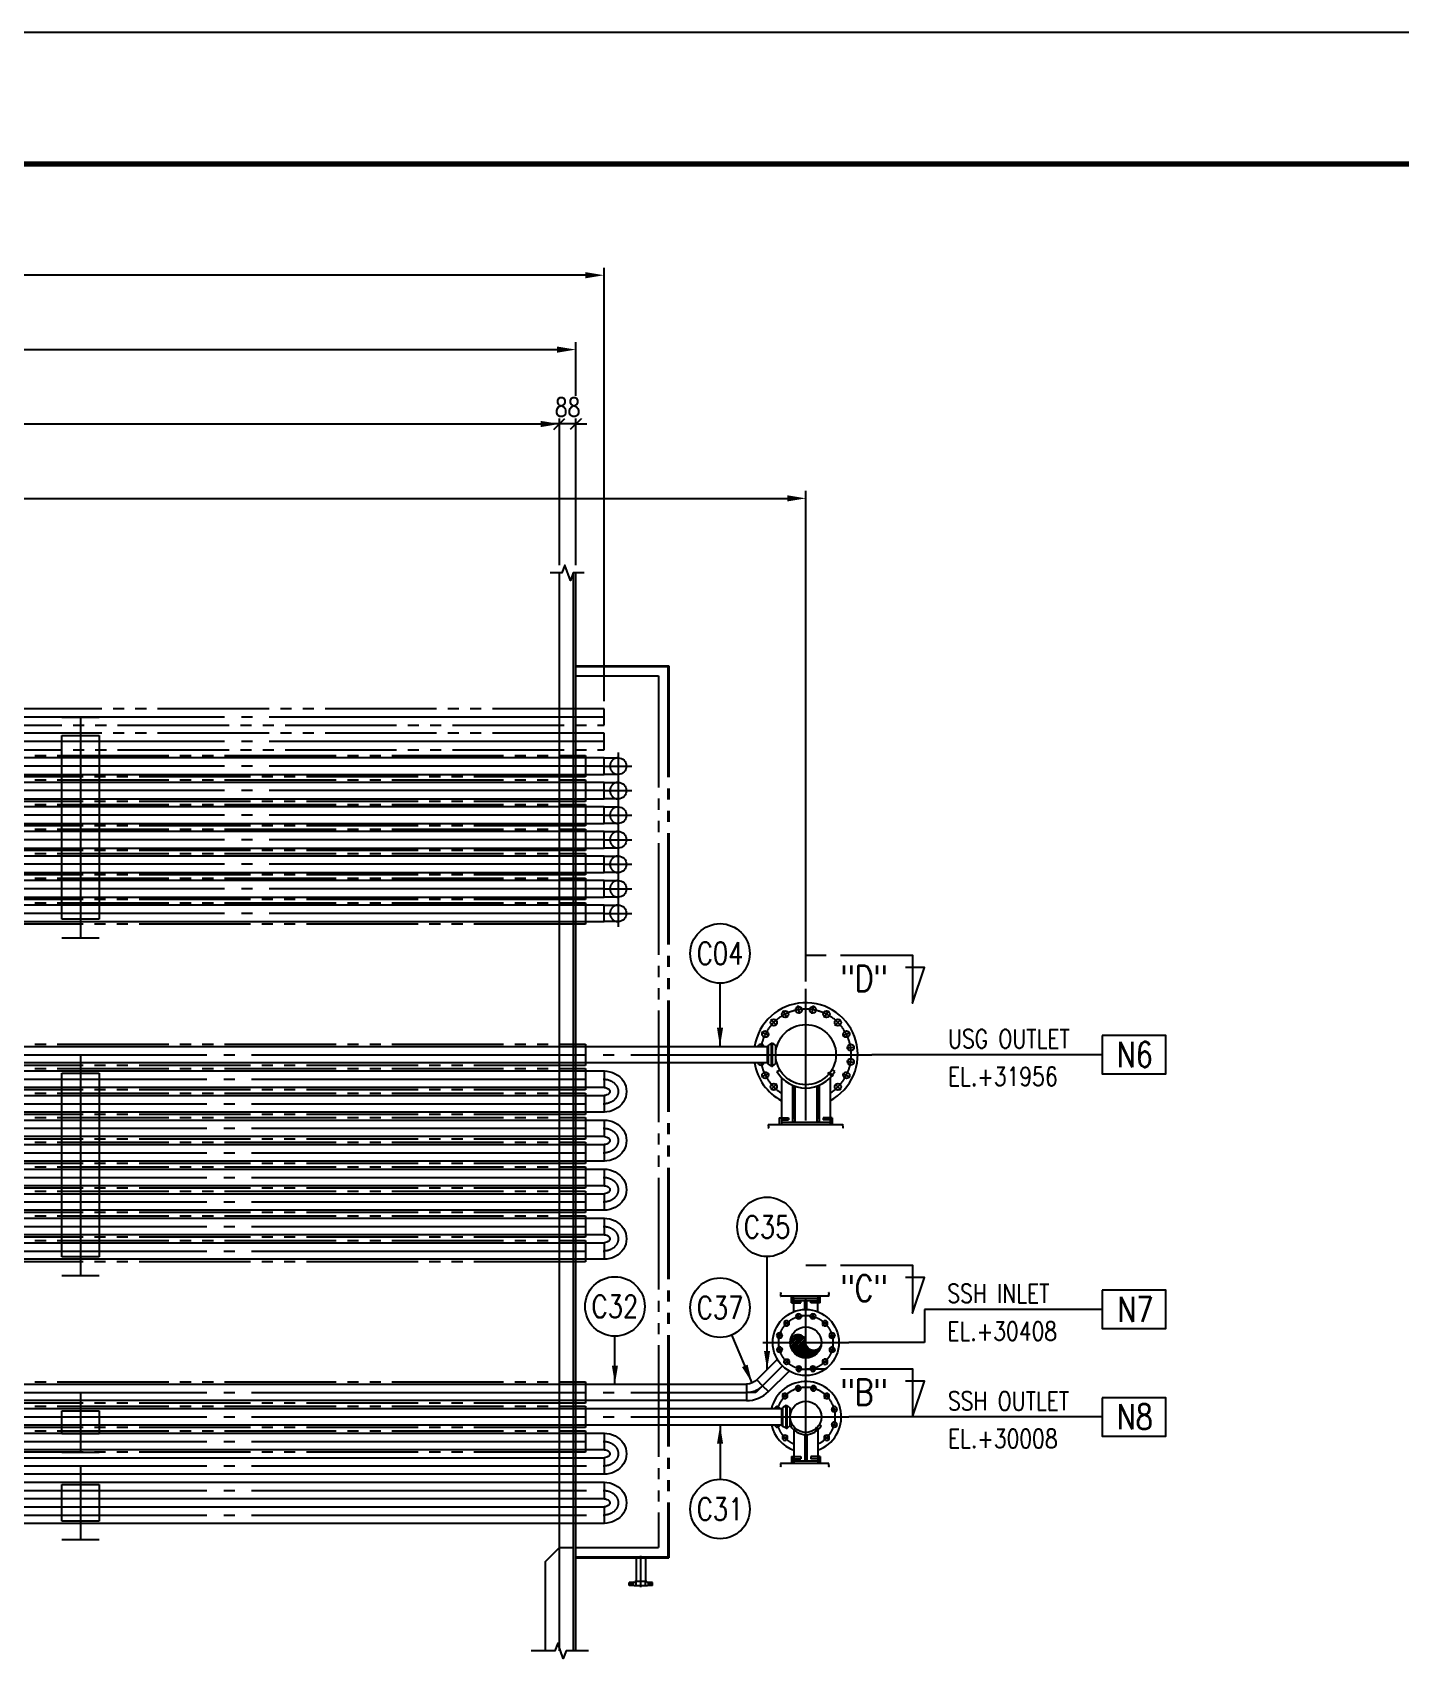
# Model space of a CAD drawing. Header units: millimetres. Extents: x 0 to 91981, y -132907 to 77676.
# Drawn here: x 77120 to 84474, y 57034 to 65779 of the extents above; entities that cross this region are included whole.
import ezdxf
from ezdxf.enums import TextEntityAlignment as Align

# ---------------------------------------------------------------- set-up
doc = ezdxf.new("R2010")
doc.units = ezdxf.units.MM
doc.header["$LTSCALE"] = 60
for name, pattern in [('JNK-CENTER', [34, 30, -1.5, 1, -1.5]), ('JNK-HIDDEN', [3, 2, -1]), ('JNK-PHANTOM', [15, 10, -1, 1, -1, 1, -1])]:
    doc.linetypes.add(name, pattern=pattern)
for name, color, linetype in [('CEN-R', 1, 'JNK-CENTER'), ('CON-C', 4, 'Continuous'), ('CON-G', 3, 'Continuous'), ('CON-W', 7, 'Continuous'), ('CON-Y', 2, 'Continuous'), ('Dim-W', 7, 'Continuous'), ('HID-Y', 2, 'JNK-HIDDEN'), ('PHA-M', 6, 'JNK-PHANTOM'), ('PHA-W', 7, 'JNK-PHANTOM'), ('rev-2', 2, 'Continuous')]:
    doc.layers.add(name, color=color, linetype=linetype)
doc.layers.add('CONT-G', color=3, linetype='Continuous', lineweight=25)
doc.styles.add('SIMPLEX', font='simplex.shx', dxfattribs={"width": 0.8})
doc.dimstyles.new('DIM40', dxfattribs={"dimscale": 40, "dimtxt": 2.5, "dimasz": 2.5, "dimexe": 1, "dimexo": 1, "dimgap": 1, "dimtad": 1, "dimdec": 1, "dimdsep": 46, "dimtxsty": 'SIMPLEX', "dimcen": 0, "dimclrd": 256, "dimclre": 256, "dimclrt": 2, "dimadec": 1, "dimazin": 2, "dimtfac": 1, "dimtdec": 1, "dimtix": 1, "dimtmove": 2, "dimatfit": 2, "dimfxl": 1, "dimarcsym": 1})

# ---------------------------------------------------------------- blocks, each defined once
blk = doc.blocks.new('FLG-1 1-2SIDE')
at = {"layer": 'CEN-R'}
for p, q in [((-49.2, 153), (-49.2, 129.5)), ((0, 157), (0, -10.6)), ((49.2, 153), (49.2, 129.5))]:
    blk.add_line(p, q, dxfattribs=at)
at = {"layer": 'CON-Y'}
for p, q in [((-63.5, 148.4), (-36.5, 148.4)), ((-63.5, 148.4), (-63.5, 132.5)), ((-63.5, 132.5), (-37, 132.5)), ((-57.2, 148.4), (-57.2, 132.5)), ((-41.2, 148.4), (-41.2, 132.5)), ((-36.5, 150), (36.5, 150)), ((-36.5, 150), (-36.5, 148.4)), ((-32.5, 128), (32.6, 128)), ((-24.8, 150), (-24.8, 128)), ((24.8, 150), (24.8, 128)), ((36.3, 132.5), (63.5, 132.5)), ((36.5, 150), (36.5, 148.4)), ((36.5, 148.4), (63.5, 148.4)), ((63.5, 132.5), (37.1, 132.5)), ((41.2, 148.4), (41.2, 132.5)), ((57.2, 148.4), (57.2, 132.5)), ((63.5, 148.4), (63.5, 132.5))]:
    blk.add_line(p, q, dxfattribs=at)
blk.add_lwpolyline([(-24.2, 128), (24.2, 128), (24.2, 0), (-24.2, 0)], close=True, dxfattribs=at)
for centre, start, end in [((-37, 128), 0, 90), ((37.1, 128), 90, 180)]:
    blk.add_arc(centre, 4.5, start, end, dxfattribs=at)
blk = doc.blocks.new('*U1044')
at = {"layer": 'CEN-R'}
blk.add_line((4.7, -17.6), (-4.7, 17.6), dxfattribs=at)
at = {"layer": 'CONT-G'}
blk.add_circle((0, 0), 14, dxfattribs=at)
blk = doc.blocks.new('WELDOLET-3')
at = {"layer": 'CEN-R'}
blk.add_line((0, 0), (0, -44.5), dxfattribs=at)
at = {"layer": 'CONT-G'}
for p, q in [((-44.5, 0), (-51, -5)), ((-44.5, 0), (44.4, 0)), ((44.4, 0), (51, -5)), ((-61.1, -22.5), (-51, -5)), ((-61.1, -22.5), (-61.1, -27.5)), ((-61.1, -22.5), (61.1, -22.5)), ((-61.1, -27.5), (-46.8, -44.5)), ((-61.1, -27.5), (61.1, -27.5)), ((-51, -5), (51, -5)), ((-46.8, -44.5), (46.9, -44.5)), ((61.1, -27.5), (46.9, -44.5)), ((61.1, -22.5), (51, -5)), ((61.1, -22.5), (61.1, -27.5))]:
    blk.add_line(p, q, dxfattribs=at)
blk = doc.blocks.new('*U1050')
at = {"layer": 'CEN-R'}
blk.add_line((4.7, -17.6), (-4.7, 17.6), dxfattribs=at)
at = {"layer": 'CONT-G'}
blk.add_circle((0, 0), 14, dxfattribs=at)
blk = doc.blocks.new('*D1441')
at = {"layer": 'DEFPOINTS', "color": 0, "transparency": 16777216}
for p in [(81277.3, 63273.7), (72177.3, 62142.1), (81277.3, 60635.8)]:
    blk.add_point(p, dxfattribs=at)
at = {"layer": 'Dim-W', "lineweight": -2, "transparency": 16777216}
for p, q in [((72177.3, 62182.1), (72177.3, 63313.7)), ((81277.3, 60675.8), (81277.3, 63313.7)), ((72277.3, 63273.7), (81177.3, 63273.7))]:
    blk.add_line(p, q, dxfattribs=at)
at = {"layer": 'Dim-W', "transparency": 16777216}
for points in [[(72277.3, 63290.3), (72277.3, 63257), (72177.3, 63273.7)], [(81177.3, 63290.3), (81177.3, 63257), (81277.3, 63273.7)]]:
    blk.add_solid(points, dxfattribs=at)
at = {"layer": 'Dim-W', "color": 2, "transparency": 16777216, "char_height": 100, "attachment_point": 5, "style": 'SIMPLEX'}
for s, insert in [('9100', (76727.3, 63363.7)), ('(TYP.)', (76727.3, 63157.5))]:
    blk.add_mtext(s, dxfattribs=dict(at, insert=insert))
blk = doc.blocks.new('*D1450')
at = {"layer": 'DEFPOINTS', "color": 0, "transparency": 16777216}
for p in [(79952.3, 63673.7), (64402.3, 62873.7), (79952.3, 62873.7)]:
    blk.add_point(p, dxfattribs=at)
at = {"layer": 'Dim-W', "lineweight": -2, "transparency": 16777216}
for p, q in [((64402.3, 62913.7), (64402.3, 63713.7)), ((64502.3, 63673.7), (79852.3, 63673.7)), ((79952.3, 62913.7), (79952.3, 63713.7))]:
    blk.add_line(p, q, dxfattribs=at)
at = {"layer": 'Dim-W', "transparency": 16777216}
for points in [[(64502.3, 63690.3), (64502.3, 63657), (64402.3, 63673.7)], [(79852.3, 63690.3), (79852.3, 63657), (79952.3, 63673.7)]]:
    blk.add_solid(points, dxfattribs=at)
at = {"layer": 'Dim-W', "color": 2, "transparency": 16777216, "insert": (72177.3, 63789.8), "char_height": 100, "attachment_point": 5, "style": 'SIMPLEX'}
blk.add_mtext('15550 (EFFECTIVE TUBE LENGTH)', dxfattribs=at)
blk = doc.blocks.new('*D1451')
at = {"layer": 'DEFPOINTS', "color": 0, "transparency": 16777216}
for p in [(80040.3, 64073.7), (64314.3, 62873.7), (80040.3, 62873.7)]:
    blk.add_point(p, dxfattribs=at)
at = {"layer": 'Dim-W', "lineweight": -2, "transparency": 16777216}
for p, q in [((64314.3, 62913.7), (64314.3, 64113.7)), ((80040.3, 62913.7), (80040.3, 64113.7)), ((64414.3, 64073.7), (79940.3, 64073.7))]:
    blk.add_line(p, q, dxfattribs=at)
at = {"layer": 'Dim-W', "transparency": 16777216}
for points in [[(64414.3, 64090.3), (64414.3, 64057), (64314.3, 64073.7)], [(79940.3, 64090.3), (79940.3, 64057), (80040.3, 64073.7)]]:
    blk.add_solid(points, dxfattribs=at)
at = {"layer": 'Dim-W', "color": 2, "transparency": 16777216, "insert": (72177.3, 64189.8), "char_height": 100, "attachment_point": 5, "style": 'SIMPLEX'}
blk.add_mtext('15726 (O/O E.T.S. PL.13t)', dxfattribs=at)
blk = doc.blocks.new('*D1452')
at = {"layer": 'DEFPOINTS', "color": 0, "transparency": 16777216}
for p in [(64162.3, 64473.7), (64162.3, 62142.1), (80192.3, 62142.1)]:
    blk.add_point(p, dxfattribs=at)
at = {"layer": 'Dim-W', "lineweight": -2, "transparency": 16777216}
for p, q in [((64162.3, 62182.1), (64162.3, 64513.7)), ((80092.3, 64473.7), (64262.3, 64473.7)), ((80192.3, 62182.1), (80192.3, 64513.7))]:
    blk.add_line(p, q, dxfattribs=at)
at = {"layer": 'Dim-W', "transparency": 16777216}
for points in [[(64262.3, 64490.3), (64262.3, 64457), (64162.3, 64473.7)], [(80092.3, 64490.3), (80092.3, 64457), (80192.3, 64473.7)]]:
    blk.add_solid(points, dxfattribs=at)
at = {"layer": 'Dim-W', "color": 2, "transparency": 16777216, "insert": (72177.3, 64589.8), "char_height": 100, "attachment_point": 5, "style": 'SIMPLEX'}
blk.add_mtext('16030 (OVERALL TUBE LENGTH)', dxfattribs=at)
blk = doc.blocks.new('_Oblique')
at = {"color": 0, "linetype": 'ByBlock', "lineweight": -2}
blk.add_line((-0.5, -0.5), (0.5, 0.5), dxfattribs=at)
blk = doc.blocks.new('*D1405')
at = {"layer": 'DEFPOINTS', "color": 0, "transparency": 16777216}
for p in [(79952.3, 62873.7), (80040.3, 62873.7)]:
    blk.add_point(p, dxfattribs=at)
at = {"layer": 'Dim-W', "lineweight": -2, "transparency": 16777216}
for p, q in [((79952.3, 63673.7), (79892.3, 63673.7)), ((79952.3, 62913.7), (79952.3, 63713.7)), ((80040.3, 63673.7), (79952.3, 63673.7)), ((80040.3, 62913.7), (80040.3, 63713.7)), ((80040.3, 63673.7), (80100.3, 63673.7))]:
    blk.add_line(p, q, dxfattribs=at)
at = {"layer": 'Dim-W', "lineweight": -2, "transparency": 16777216, "xscale": 60, "yscale": 60, "zscale": 60}
blk.add_blockref('_Oblique', (79952.3, 63673.7), dxfattribs=at)
at = {"layer": 'Dim-W', "lineweight": -2, "transparency": 16777216, "xscale": 60, "yscale": 60, "zscale": 60, "rotation": 180}
blk.add_blockref('_Oblique', (80040.3, 63673.7), dxfattribs=at)
at = {"layer": 'Dim-W', "color": 2, "transparency": 16777216, "insert": (79996.3, 63763.7), "char_height": 100, "attachment_point": 5, "style": 'SIMPLEX', "bg_fill": 3, "box_fill_scale": 1.1, "bg_fill_color": 256, "bg_fill_true_color": 13158600, "bg_fill_transparency": 0}
blk.add_mtext('88', dxfattribs=at)
at = {"layer": 'DEFPOINTS', "color": 0, "transparency": 16777216}
blk.add_point((79952.3, 63673.7), dxfattribs=at)
blk = doc.blocks.new('SECMARK4')
at = {"layer": 'CON-C'}
blk.add_line((0, 0), (-2.72, 0), dxfattribs=at)
blk.add_lwpolyline([(-4.67, 0), (-14.32, 0), (-14.32, -6.45), (-15.93, -1.66), (-13.39, -1.66)], dxfattribs=at)
at = {"layer": 'CON-C', "style": 'SIMPLEX', "width": 0.8}
blk.add_attdef('TAG', text='', height=3.5, dxfattribs=at).set_placement((-7.82, -4.86), align=Align.CENTER)
blk = doc.blocks.new('piec-tag')
at = {"layer": 'CON-Y'}
blk.add_circle((0, 0), 4, dxfattribs=at)
at = {"layer": 'CON-G', "style": 'SIMPLEX', "width": 0.8}
blk.add_attdef('P.N', text='', height=3, dxfattribs=at).set_placement((0, 0), align=Align.MIDDLE)
at = {"layer": 'CON-G', "style": 'SIMPLEX', "width": 0.8, "flags": 1}
blk.add_attdef('BOM', (4.48, -3.74), '', height=2.5, dxfattribs=at)
blk = doc.blocks.new('pipesec')
at = {"layer": 'CON-W'}
for p, q in [((0.012, 0), (0.36, -0.347)), ((0.075, 0.011), (0.394, -0.308)), ((0.121, 0.485), (0.485, 0.121)), ((0.126, 0.034), (0.425, -0.264)), ((0.169, 0.066), (0.451, -0.216)), ((0.204, 0.105), (0.473, -0.163)), ((0.23, 0.153), (0.489, -0.105)), ((0.244, 0.437), (0.437, 0.244)), ((0.247, 0.211), (0.498, -0.041)), ((0.248, 0.284), (0.499, 0.033)), ((-0.25, -0.258), (-0.008, -0.5)), ((-0.243, -0.191), (0.063, -0.496)), ((-0.227, -0.355), (-0.105, -0.477)), ((-0.223, -0.136), (0.125, -0.484)), ((-0.193, -0.092), (0.181, -0.466)), ((-0.156, -0.055), (0.232, -0.443)), ((-0.111, -0.026), (0.279, -0.415)), ((-0.056, -0.006), (0.321, -0.383))]:
    blk.add_line(p, q, dxfattribs=at)
blk.add_lwpolyline([(0, 0.5, -1), (0, 0, 1), (0, -0.5, 1)], format="xyb", dxfattribs=at)
blk = doc.blocks.new('TITLE')
at = {"color": 7}
blk.add_line((841, 594.85), (0, 594.85), dxfattribs=at)
at = {"color": 7, "const_width": 0.707}
blk.add_lwpolyline([(823.32, 577.17), (27.94, 577.17)], dxfattribs=at)

msp = doc.modelspace()

# ---------------------------------------------------------------- linework, layer by layer
at = {"linetype": 'Continuous'}
for points in [[(80086.27127, 62873.65641), (80026.27127, 62873.65641), (80011.27127, 62832.44425), (79981.27127, 62914.86857), (79966.27127, 62873.65641), (79902.52127, 62873.65641)], [(80108.27127, 57075.65641), (79988.27127, 57075.65641), (79973.27127, 57034.44425), (79943.27127, 57116.86857), (79928.27127, 57075.65641), (79800.77127, 57075.65641)]]:
    msp.add_lwpolyline(points, dxfattribs=at)
at = {"layer": 'CEN-R'}
for p, q in [((80192.27127, 62097.65641), (72177.27127, 62097.65641)), ((77277.27127, 62097.65641), (77477.27127, 62097.65641)), ((77377.27127, 62097.65641), (77377.27127, 60909.65641)), ((80192.27127, 62097.65641), (79404.26361, 62097.65641)), ((80192.27127, 61965.65641), (72177.27127, 61965.65641)), ((80192.27127, 61833.65641), (72177.27127, 61833.65641)), ((80192.27127, 61833.65641), (80342.10742, 61833.65641)), ((80268.47127, 61906.30041), (80268.47127, 61761.01241)), ((80268.47127, 61774.30041), (80268.47127, 61629.01241)), ((80192.27127, 61701.65641), (72177.27127, 61701.65641)), ((80192.27127, 61701.65641), (80342.10742, 61701.65641)), ((80192.27127, 61569.65641), (72177.27127, 61569.65641)), ((80192.27127, 61569.65641), (80342.10742, 61569.65641)), ((80268.47127, 61642.30041), (80268.47127, 61497.01241)), ((80268.47127, 61510.30041), (80268.47127, 61365.01241)), ((80192.27127, 61437.65641), (72177.27127, 61437.65641)), ((80192.27127, 61437.65641), (80342.10742, 61437.65641)), ((80192.27127, 61305.65641), (72177.27127, 61305.65641)), ((80192.27127, 61305.65641), (80342.10742, 61305.65641)), ((80268.47127, 61378.30041), (80268.47127, 61233.01241)), ((80268.47127, 61246.30041), (80268.47127, 61101.01241)), ((80192.27127, 61173.65641), (72177.27127, 61173.65641)), ((80192.27127, 61173.65641), (80342.10742, 61173.65641)), ((80192.27127, 61041.65641), (72177.27127, 61041.65641)), ((80192.27127, 61041.65641), (80342.10742, 61041.65641)), ((80268.47127, 61114.30041), (80268.47127, 60969.01241)), ((77277.27127, 60909.65641), (77477.27127, 60909.65641)), ((81277.27127, 59927.51691), (81277.27127, 60635.79591)), ((81176.62157, 60479.19256), (81155.965, 60519.73335)), ((81242.58975, 60500.62692), (81235.47198, 60545.56674)), ((81311.95279, 60500.62692), (81319.07056, 60545.56674)), ((81377.92096, 60479.19256), (81398.57753, 60519.73335)), ((81120.50569, 60438.42199), (81088.33233, 60470.59534)), ((81434.03684, 60438.42199), (81466.2102, 60470.59534)), ((81079.73512, 60382.30611), (81039.19432, 60402.96267)), ((81474.80741, 60382.30611), (81515.34821, 60402.96267)), ((72177.27127, 60281.65641), (81070.82127, 60281.65641)), ((77277.27127, 60281.65641), (77477.27127, 60281.65641)), ((77377.27127, 60281.65641), (77377.27127, 59093.65641)), ((80923.13177, 60281.65641), (81631.41077, 60281.65641)), ((81496.24177, 60316.33793), (81541.18159, 60323.4557)), ((81079.73512, 60181.00672), (81039.19432, 60160.35015)), ((81474.80741, 60181.00672), (81515.34821, 60160.35015)), ((81496.24177, 60246.97489), (81541.18159, 60239.85712)), ((72177.27127, 60149.65641), (80192.27127, 60149.65641)), ((81120.50569, 60124.89084), (81088.33233, 60092.71748)), ((81434.03684, 60124.89084), (81466.2102, 60092.71748)), ((72177.27127, 60017.65641), (80192.27127, 60017.65641)), ((72177.27127, 59885.65641), (80192.27127, 59885.65641)), ((72177.27127, 59753.65641), (80192.27127, 59753.65641)), ((72177.27127, 59621.65641), (80192.27127, 59621.65641)), ((72177.27127, 59489.65641), (80192.27127, 59489.65641)), ((72177.27127, 59357.65641), (80192.27127, 59357.65641)), ((72177.27127, 59225.65641), (80192.27127, 59225.65641)), ((77277.27127, 59093.65641), (77477.27127, 59093.65641)), ((81277.27127, 58502.51641), (81277.27127, 58964.79641)), ((81046.13127, 58733.65641), (81508.41127, 58733.65641)), ((81045.19229, 58501.57744), (81151.54768, 58607.93283)), ((81045.19229, 58501.57744), (81009.27127, 58465.65641)), ((81277.27127, 58102.51641), (81277.27127, 58564.79641)), ((72177.27127, 58465.65641), (80958.47127, 58465.65641)), ((77277.27127, 58465.65641), (77477.27127, 58465.65641)), ((77377.27127, 58465.65641), (77377.27127, 58144.20641)), ((81009.27127, 58465.65641), (80958.47127, 58465.65641)), ((72177.27127, 58333.65641), (81148.77127, 58333.65641)), ((81046.13127, 58333.65641), (81508.41127, 58333.65641)), ((81111.38161, 58378.10641), (81106.35069, 58379.45444)), ((81111.38161, 58289.20641), (81106.35069, 58287.85838)), ((72177.27127, 58201.65641), (80192.27127, 58201.65641)), ((72177.27127, 58069.65641), (80192.27127, 58069.65641)), ((77277.27127, 58144.20641), (77477.27127, 58144.20641)), ((77277.27127, 58069.65641), (77477.27127, 58069.65641)), ((77377.27127, 58069.65641), (77377.27127, 57673.65641)), ((72177.27127, 57937.65641), (80192.27127, 57937.65641)), ((72177.27127, 57805.65641), (80192.27127, 57805.65641)), ((77277.27127, 57673.65641), (77477.27127, 57673.65641))]:
    msp.add_line(p, q, dxfattribs=at)
at = {"layer": 'CEN-R', "ltscale": 0.1}
for p, q in [((81425.93571, 60166.95744), (81396.36383, 60184.03078)), ((81212.27127, 60114.4137), (81212.27127, 59917.65641)), ((81342.27127, 60114.4137), (81342.27127, 59917.65641)), ((81349.60128, 58263.02915), (81329.00719, 58274.91915))]:
    msp.add_line(p, q, dxfattribs=at)
at = {"layer": 'CEN-R'}
for points in [[(81076.51689, 59905.65641, 0.4), (81076.51689, 59896.20612, -0.4), (81076.51689, 59886.75583, -0.4)], [(81476.51689, 59905.65641, 0.4), (81476.51689, 59896.20612, -0.4), (81476.51689, 59886.75583, -0.4)], [(81142.16591, 58983.18717, -0.4), (81142.16591, 58992.63746, 0.4), (81142.16591, 59002.08776, 0.4)], [(81400.60971, 58983.65641, -0.4), (81400.60971, 58993.1067, 0.4), (81400.60971, 59002.557, 0.4)], [(81142.16591, 58084.12565, 0.4), (81142.16591, 58074.67536, -0.4), (81142.16591, 58065.22507, -0.4)], [(81400.60971, 58083.65641, 0.4), (81400.60971, 58074.20612, -0.4), (81400.60971, 58064.75583, -0.4)]]:
    msp.add_lwpolyline(points, format="xyb", dxfattribs=at)
msp.add_circle((81277.27127, 58733.65641), 146.05, dxfattribs=at)
for centre, radius, start, end in [((81277.27127, 60281.65641), 244.45, 302.127566823, 169.52323485), ((81277.27127, 60281.65641), 244.45, 190.47676515, 237.872433177), ((80958.47127, 58588.29846), 122.64205, 270, 315), ((81277.27127, 58333.65641), 158.75, 294.17021517, 163.739795292), ((81277.27127, 58333.65641), 158.75, 196.260204708, 245.82978483)]:
    msp.add_arc(centre, radius, start, end, dxfattribs=at)
at = {"layer": 'CEN-R', "extrusion": (0, 0, -1)}
for centre in [(80192.27127, 60083.65641), (80192.27127, 59819.65641), (80192.27127, 59555.65641), (80192.27127, 59291.65641), (80192.27127, 58135.65641), (80192.27127, 57871.65641)]:
    msp.add_ellipse(centre, major_axis=(76.2, 0), ratio=0.8661417323, start_param=4.7123889804, end_param=7.853981634, dxfattribs=at)
at = {"layer": 'CON-C'}
for points in [[(82871.33698, 60384.564), (82871.33698, 60178.74882), (83212.00426, 60178.74882), (83212.00426, 60384.564)], [(82871.33698, 59014.364), (82871.33698, 58808.54882), (83212.00426, 58808.54882), (83212.00426, 59014.364)], [(82871.33698, 58436.564), (82871.33698, 58230.74882), (83212.00426, 58230.74882), (83212.00426, 58436.564)]]:
    msp.add_lwpolyline(points, close=True, dxfattribs=at)
at = {"layer": 'CONT-G'}
for p, q in [((81121.88033, 60191.94141), (81137.01845, 60200.68141)), ((81416.75854, 60168.79178), (81401.41196, 60177.65213)), ((81420.48976, 60173.56576), (81405.22396, 60182.37948)), ((81432.6622, 60191.94141), (81417.52408, 60200.68141)), ((81147.27127, 60157.98295), (81147.27127, 59905.65641)), ((81206.27127, 60116.87132), (81206.27127, 59917.65641)), ((81218.27127, 60112.20399), (81218.27127, 59917.65641)), ((81336.27127, 60112.20399), (81336.27127, 59917.65641)), ((81348.27127, 60116.87132), (81348.27127, 59917.65641)), ((81407.27127, 60157.98295), (81407.27127, 59905.65641)), ((81277.27127, 59917.65641), (81147.27127, 59917.65641)), ((81407.27127, 59917.65641), (81277.27127, 59917.65641)), ((81342.27127, 58970.65641), (81212.27127, 58970.65641)), ((81212.27127, 58899.14913), (81212.27127, 58970.65641)), ((81342.27127, 58958.65641), (81212.27127, 58958.65641)), ((81271.27127, 58911.35515), (81271.27127, 58958.65641)), ((81283.27127, 58911.35515), (81283.27127, 58958.65641)), ((81342.27127, 58899.14913), (81342.27127, 58970.65641)), ((81013.76139, 58533.00833), (81124.10903, 58643.35597)), ((80958.47127, 58510.10641), (80958.47127, 58465.65641)), ((80958.47127, 58510.10641), (80958.47127, 58465.65641)), ((81013.76139, 58533.00833), (81045.19229, 58501.57744)), ((81013.76139, 58533.00833), (81045.19229, 58501.57744)), ((81076.62319, 58470.14654), (81186.97082, 58580.49418)), ((80958.47127, 58465.65641), (80958.47127, 58421.20641)), ((80958.47127, 58465.65641), (80958.47127, 58421.20641)), ((81204.39523, 58291.58141), (81194.89493, 58286.09641)), ((81212.27127, 58264.20993), (81212.27127, 58083.65641)), ((81271.27127, 58238.72583), (81271.27127, 58095.65641)), ((81283.27127, 58238.72583), (81283.27127, 58095.65641)), ((81341.99776, 58263.95494), (81331.99475, 58269.73018)), ((81346.41402, 58268.33341), (81336.6127, 58273.99221)), ((81342.27127, 58264.20993), (81342.27127, 58083.65641)), ((81350.1473, 58291.58141), (81359.6476, 58286.09641)), ((81342.27127, 58095.65641), (81212.27127, 58095.65641))]:
    msp.add_line(p, q, dxfattribs=at)
for points in [[(72177.27127, 61789.20641), (80192.27127, 61789.20641), (80192.27127, 61878.10641), (72177.27127, 61878.10641)], [(72177.27127, 61657.20641), (80192.27127, 61657.20641), (80192.27127, 61746.10641), (72177.27127, 61746.10641)], [(72177.27127, 61525.20641), (80192.27127, 61525.20641), (80192.27127, 61614.10641), (72177.27127, 61614.10641)], [(72177.27127, 61393.20641), (80192.27127, 61393.20641), (80192.27127, 61482.10641), (72177.27127, 61482.10641)], [(72177.27127, 61261.20641), (80192.27127, 61261.20641), (80192.27127, 61350.10641), (72177.27127, 61350.10641)], [(72177.27127, 61129.20641), (80192.27127, 61129.20641), (80192.27127, 61218.10641), (72177.27127, 61218.10641)], [(72177.27127, 60997.20641), (80192.27127, 60997.20641), (80192.27127, 61086.10641), (72177.27127, 61086.10641)], [(72177.27127, 60326.10641), (81070.82127, 60326.10641)], [(81070.82127, 60237.20641), (72177.27127, 60237.20641)], [(72177.27127, 60194.10641), (80192.27127, 60194.10641), (80192.27127, 60105.20641), (72177.27127, 60105.20641)], [(72177.27127, 60062.10641), (80192.27127, 60062.10641), (80192.27127, 59973.20641), (72177.27127, 59973.20641)], [(72177.27127, 59930.10641), (80192.27127, 59930.10641), (80192.27127, 59841.20641), (72177.27127, 59841.20641)], [(72177.27127, 59798.10641), (80192.27127, 59798.10641), (80192.27127, 59709.20641), (72177.27127, 59709.20641)], [(72177.27127, 59666.10641), (80192.27127, 59666.10641), (80192.27127, 59577.20641), (72177.27127, 59577.20641)], [(72177.27127, 59534.10641), (80192.27127, 59534.10641), (80192.27127, 59445.20641), (72177.27127, 59445.20641)], [(72177.27127, 59402.10641), (80192.27127, 59402.10641), (80192.27127, 59313.20641), (72177.27127, 59313.20641)], [(72177.27127, 59270.10641), (80192.27127, 59270.10641), (80192.27127, 59181.20641), (72177.27127, 59181.20641)], [(72177.27127, 58510.10641), (80958.47127, 58510.10641)], [(80958.47127, 58421.20641), (72177.27127, 58421.20641)], [(72177.27127, 58378.10641), (81148.77127, 58378.10641)], [(81148.77127, 58289.20641), (72177.27127, 58289.20641)], [(72177.27127, 58246.10641), (80192.27127, 58246.10641), (80192.27127, 58157.20641), (72177.27127, 58157.20641)], [(72177.27127, 58114.10641), (80192.27127, 58114.10641), (80192.27127, 58025.20641), (72177.27127, 58025.20641)], [(72177.27127, 57982.10641), (80192.27127, 57982.10641), (80192.27127, 57893.20641), (72177.27127, 57893.20641)], [(72177.27127, 57850.10641), (80192.27127, 57850.10641), (80192.27127, 57761.20641), (72177.27127, 57761.20641)]]:
    msp.add_lwpolyline(points, dxfattribs=at)
for points in [[(80268.47127, 61878.10641, -1), (80268.47127, 61789.20641), (80192.27127, 61789.20641), (80192.27127, 61878.10641)], [(80268.47127, 61746.10641, -1), (80268.47127, 61657.20641), (80192.27127, 61657.20641), (80192.27127, 61746.10641)], [(80268.47127, 61614.10641, -1), (80268.47127, 61525.20641), (80192.27127, 61525.20641), (80192.27127, 61614.10641)], [(80268.47127, 61482.10641, -1), (80268.47127, 61393.20641), (80192.27127, 61393.20641), (80192.27127, 61482.10641)], [(80268.47127, 61350.10641, -1), (80268.47127, 61261.20641), (80192.27127, 61261.20641), (80192.27127, 61350.10641)], [(80268.47127, 61218.10641, -1), (80268.47127, 61129.20641), (80192.27127, 61129.20641), (80192.27127, 61218.10641)], [(80268.47127, 61086.10641, -1), (80268.47127, 60997.20641), (80192.27127, 60997.20641), (80192.27127, 61086.10641)], [(81045.19229, 58501.57744), (81013.76139, 58533.00833, -0.1989123674), (80958.47127, 58510.10641), (80958.47127, 58465.65641), (80958.47127, 58421.20641, 0.1989123674), (81076.62319, 58470.14654), (81045.19229, 58501.57744), (81076.62319, 58470.14654)]]:
    msp.add_lwpolyline(points, format="xyb", close=True, dxfattribs=at)
for centre, radius in [((81166.29329, 60499.46296), 17.5), ((81239.03086, 60523.09683), 17.5), ((81315.51167, 60523.09683), 17.5), ((81388.24924, 60499.46296), 17.5), ((81104.41901, 60454.50866), 17.5), ((81277.27127, 60281.65641), 161.95), ((81450.12352, 60454.50866), 17.5), ((81059.46472, 60392.63439), 17.5), ((81495.07781, 60392.63439), 17.5), ((81518.71168, 60319.89682), 17.5), ((81518.71168, 60243.41601), 17.5), ((81059.46472, 60170.67843), 17.5), ((81495.07781, 60170.67843), 17.5), ((81104.41901, 60108.80416), 17.5), ((81450.12352, 60108.80416), 17.5), ((81277.27127, 58733.65641), 177.8), ((81277.27127, 58733.65641), 84.15), ((81277.27127, 58333.65641), 84.15)]:
    msp.add_circle(centre, radius, dxfattribs=at)
for centre, radius, start, end in [((81277.27127, 60281.65641), 279.4, 297.728522596, 170.845866716), ((81035.83085, 60319.89682), 17.5, 20.783271043, 159.216728957), ((81277.27127, 60281.65641), 279.4, 189.154133284, 242.271477404), ((81035.83085, 60243.41601), 17.5, 200.783271043, 339.216728957), ((81277.27127, 60281.65641), 179.43, 210, 330), ((81277.27127, 58333.65641), 190.5, 289.950449374, 166.506601178), ((81123.93054, 58374.74394), 14, 13.896981332, 166.103018668), ((81277.27127, 58333.65641), 190.5, 193.493398822, 250.049550626), ((81123.93054, 58292.56889), 14, 193.896981332, 346.103018668), ((81277.27127, 58333.65641), 95.12, 210, 330)]:
    msp.add_arc(centre, radius, start, end, dxfattribs=at)
at = {"layer": 'CONT-G', "extrusion": (0, 0, -1)}
for centre, major_axis, ratio in [((80192.27127, 60083.65641), (120.65, 0), 0.9154579362), ((80192.27127, 60083.65641), (31.75, 0), 0.6787401575), ((80192.27127, 59819.65641), (120.65, 0), 0.9154579362), ((80192.27127, 59819.65641), (31.75, 0), 0.6787401575), ((80192.27127, 59555.65641), (120.65, 0), 0.9154579362), ((80192.27127, 59555.65641), (31.75, 0), 0.6787401575), ((80192.27127, 59291.65641), (120.65, 0), 0.9154579362), ((80192.27127, 59291.65641), (31.75, 0), 0.6787401575), ((80192.27127, 58135.65641), (120.65, 0), 0.9154579362), ((80192.27127, 58135.65641), (31.75, 0), 0.6787401575), ((80192.27127, 57871.65641), (120.65, 0), 0.9154579362), ((80192.27127, 57871.65641), (31.75, 0), 0.6787401575)]:
    msp.add_ellipse(centre, major_axis=major_axis, ratio=ratio, start_param=4.7123889804, end_param=7.853981634, dxfattribs=at)
at = {"layer": 'Dim-W'}
for p, q in [((82871.33698, 60281.65641), (81631.41077, 60281.65641)), ((82871.33698, 58911.45641), (81914.6046, 58911.45641)), ((81914.6046, 58911.45641), (81914.6046, 58733.65641)), ((81914.6046, 58733.65641), (81508.41127, 58733.65641)), ((82871.33698, 58333.65641), (81508.41127, 58333.65641))]:
    msp.add_line(p, q, dxfattribs=at)
at = {"layer": 'HID-Y', "ltscale": 60}
for p, q in [((77277.27127, 58244.20641), (77477.27127, 58244.20641)), ((77277.27127, 57969.65641), (77477.27127, 57969.65641))]:
    msp.add_line(p, q, dxfattribs=at)
at = {"layer": 'HID-Y'}
msp.add_line((77277.27127, 58069.65641), (77477.27127, 58069.65641), dxfattribs=at)
at = {"layer": 'HID-Y', "ltscale": 60}
for points in [[(77277.27127, 61997.65641), (77477.27127, 61997.65641), (77477.27127, 61009.65641), (77277.27127, 61009.65641)], [(77277.27127, 60181.65641), (77477.27127, 60181.65641), (77477.27127, 59193.65641), (77277.27127, 59193.65641)]]:
    msp.add_lwpolyline(points, close=True, dxfattribs=at)
for points in [[(77277.27127, 58244.20641), (77277.27127, 58365.65641), (77477.27127, 58365.65641), (77477.27127, 58244.20641)], [(77477.27127, 57969.65641), (77477.27127, 57773.65641), (77277.27127, 57773.65641), (77277.27127, 57969.65641)]]:
    msp.add_lwpolyline(points, dxfattribs=at)
for centre in [(80268.47127, 61833.65641), (80268.47127, 61701.65641), (80268.47127, 61569.65641), (80268.47127, 61437.65641), (80268.47127, 61305.65641), (80268.47127, 61173.65641), (80268.47127, 61041.65641)]:
    msp.add_arc(centre, 44.45, 90, 270, dxfattribs=at)
at = {"layer": 'PHA-M', "ltscale": 60}
for p, q in [((79952.27127, 57075.65641), (79952.27127, 62873.65641)), ((80040.27127, 57630.65641), (80485.27127, 57630.65641)), ((79877.27127, 57075.65641), (79877.27127, 57555.65641))]:
    msp.add_line(p, q, dxfattribs=at)
at = {"layer": 'PHA-M'}
for p, q in [((80040.27127, 62318.65641), (80485.27127, 62318.65641)), ((80485.27127, 62318.65641), (80485.27127, 57630.65641)), ((81076.51689, 59905.65641), (81476.51689, 59905.65641)), ((81134.77127, 59942.65641), (81134.77127, 59905.65641)), ((81134.77127, 59942.65641), (81184.77127, 59942.65641)), ((81146.77127, 59942.65641), (81146.77127, 59905.65641)), ((81146.77127, 59930.65641), (81184.77127, 59930.65641)), ((81184.77127, 59942.65641), (81184.77127, 59930.65641)), ((81369.77127, 59942.65641), (81369.77127, 59930.65641)), ((81419.77127, 59942.65641), (81369.77127, 59942.65641)), ((81407.77127, 59930.65641), (81369.77127, 59930.65641)), ((81407.77127, 59942.65641), (81407.77127, 59905.65641)), ((81419.77127, 59942.65641), (81419.77127, 59905.65641)), ((81400.60971, 58983.65641), (81141.35316, 58983.65641)), ((81199.77127, 58946.65641), (81199.77127, 58983.65641)), ((81199.77127, 58946.65641), (81249.77127, 58946.65641)), ((81211.77127, 58946.65641), (81211.77127, 58983.65641)), ((81211.77127, 58958.65641), (81249.77127, 58958.65641)), ((81249.77127, 58946.65641), (81249.77127, 58958.65641)), ((81304.77127, 58946.65641), (81304.77127, 58958.65641)), ((81342.77127, 58958.65641), (81304.77127, 58958.65641)), ((81354.77127, 58946.65641), (81304.77127, 58946.65641)), ((81342.77127, 58946.65641), (81342.77127, 58983.65641)), ((81354.77127, 58946.65641), (81354.77127, 58983.65641)), ((81400.60971, 58083.65641), (81141.35316, 58083.65641)), ((81199.77127, 58120.65641), (81199.77127, 58083.65641)), ((81199.77127, 58120.65641), (81249.77127, 58120.65641)), ((81211.77127, 58120.65641), (81211.77127, 58083.65641)), ((81211.77127, 58108.65641), (81249.77127, 58108.65641)), ((81249.77127, 58120.65641), (81249.77127, 58108.65641)), ((81304.77127, 58120.65641), (81304.77127, 58108.65641)), ((81354.77127, 58120.65641), (81304.77127, 58120.65641)), ((81342.77127, 58108.65641), (81304.77127, 58108.65641)), ((81342.77127, 58120.65641), (81342.77127, 58083.65641)), ((81354.77127, 58120.65641), (81354.77127, 58083.65641)), ((79877.27127, 57555.65641), (79952.27127, 57630.65641)), ((79952.27127, 57630.65641), (80027.27127, 57630.65641))]:
    msp.add_line(p, q, dxfattribs=at)
for points in [[(72177.27127, 62053.20641), (80192.27127, 62053.20641), (80192.27127, 62142.10641), (72177.27127, 62142.10641)], [(72177.27127, 61921.20641), (80192.27127, 61921.20641), (80192.27127, 62010.10641), (72177.27127, 62010.10641)]]:
    msp.add_lwpolyline(points, dxfattribs=at)
at = {"layer": 'PHA-W', "ltscale": 60}
for p, q in [((80027.27127, 57075.65641), (80027.27127, 62873.65641)), ((80040.27127, 57075.65641), (80040.27127, 62873.65641))]:
    msp.add_line(p, q, dxfattribs=at)
at = {"layer": 'PHA-W'}
for p, q in [((80040.27127, 62373.65641), (80540.27127, 62373.65641)), ((80040.27127, 62368.65641), (80540.27127, 62368.65641)), ((80535.27127, 62373.65641), (80535.27127, 57575.65641)), ((80540.27127, 62373.65641), (80540.27127, 57575.65641)), ((80040.27127, 57580.65641), (80540.27127, 57580.65641)), ((80040.27127, 57575.65641), (80540.27127, 57575.65641))]:
    msp.add_line(p, q, dxfattribs=at)
for points in [[(72752.27127, 61891.10641), (80092.27127, 61891.10641), (80092.27127, 61776.20641), (72752.27127, 61776.20641)], [(72752.27127, 61759.10641), (80092.27127, 61759.10641), (80092.27127, 61644.20641), (72752.27127, 61644.20641)], [(72752.27127, 61627.10641), (80092.27127, 61627.10641), (80092.27127, 61512.20641), (72752.27127, 61512.20641)], [(72752.27127, 61495.10641), (80092.27127, 61495.10641), (80092.27127, 61380.20641), (72752.27127, 61380.20641)], [(72752.27127, 61363.10641), (80092.27127, 61363.10641), (80092.27127, 61248.20641), (72752.27127, 61248.20641)], [(72752.27127, 61231.10641), (80092.27127, 61231.10641), (80092.27127, 61116.20641), (72752.27127, 61116.20641)], [(72752.27127, 61099.10641), (80092.27127, 61099.10641), (80092.27127, 60984.20641), (72752.27127, 60984.20641)], [(72752.27127, 60339.10641), (80092.27127, 60339.10641), (80092.27127, 60224.20641), (72752.27127, 60224.20641)], [(72752.27127, 60207.10641), (80092.27127, 60207.10641), (80092.27127, 60092.20641), (72752.27127, 60092.20641)], [(72752.27127, 60075.10641), (80092.27127, 60075.10641), (80092.27127, 59960.20641), (72752.27127, 59960.20641)], [(72752.27127, 59943.10641), (80092.27127, 59943.10641), (80092.27127, 59828.20641), (72752.27127, 59828.20641)], [(72752.27127, 59811.10641), (80092.27127, 59811.10641), (80092.27127, 59696.20641), (72752.27127, 59696.20641)], [(72752.27127, 59679.10641), (80092.27127, 59679.10641), (80092.27127, 59564.20641), (72752.27127, 59564.20641)], [(72752.27127, 59547.10641), (80092.27127, 59547.10641), (80092.27127, 59432.20641), (72752.27127, 59432.20641)], [(72752.27127, 59415.10641), (80092.27127, 59415.10641), (80092.27127, 59300.20641), (72752.27127, 59300.20641)], [(72752.27127, 59283.10641), (80092.27127, 59283.10641), (80092.27127, 59168.20641), (72752.27127, 59168.20641)], [(72752.27127, 58523.10641), (80092.27127, 58523.10641), (80092.27127, 58408.20641), (72752.27127, 58408.20641)], [(72752.27127, 58391.10641), (80092.27127, 58391.10641), (80092.27127, 58276.20641), (72752.27127, 58276.20641)], [(72752.27127, 58259.10641), (80092.27127, 58259.10641), (80092.27127, 58144.20641), (72752.27127, 58144.20641)]]:
    msp.add_lwpolyline(points, dxfattribs=at)

# ---------------------------------------------------------------- block references
at = {"layer": 'CON-W', "xscale": 40, "yscale": 40, "zscale": 40}
for p, values in [((80816.14778, 60826.31169), {'P.N': 'C04'}), ((81068.93521, 59355.56441), {'P.N': 'C35'}), ((80250.95264, 58927.55514), {'P.N': 'C32'}), ((80816.14778, 58921.41169), {'P.N': 'C37'}), ((80816.14778, 57838.1447), {'P.N': 'C31'})]:
    msp.add_blockref('piec-tag', p, dxfattribs=at).add_auto_attribs(values)
at = {"layer": 'CON-W', "rotation": 180}
msp.add_blockref('FLG-1 1-2SIDE', (80390.27127, 57575.65641), dxfattribs=at)
at = {"layer": 'Dim-W'}
ref = msp.add_blockref('SECMARK4', (81277.27127, 60816.43808), dxfattribs=dict(at, xscale=-40, yscale=40, zscale=40))
ref.add_attrib('TAG', '"D"', dxfattribs={"layer": 'CON-C', "height": 140, "style": 'SIMPLEX', "width": 0.8}).set_placement((81590.07127, 60622.03808), align=Align.CENTER)
at = {"layer": 'Dim-W', "rotation": 90.00000000000001}
for p in [(81070.82127, 60281.65641), (81148.77127, 58333.65641)]:
    msp.add_blockref('WELDOLET-3', p, dxfattribs=at)
at = {"layer": 'Dim-W'}
ref = msp.add_blockref('SECMARK4', (81277.27127, 59149.62699), dxfattribs=dict(at, xscale=-40, yscale=40, zscale=40))
ref.add_attrib('TAG', '"C"', dxfattribs={"layer": 'CON-C', "height": 140, "style": 'SIMPLEX', "width": 0.8}).set_placement((81590.07127, 58955.22699), align=Align.CENTER)
at = {"layer": 'Dim-W', "color": 0, "linetype": 'ByBlock', "lineweight": -2, "transparency": 16777216, "extrusion": (0, 0, -1)}
for name, p, zscale, rotation in [('*U1050', (-81173.99832, 58836.92936), -0.9999999999999996, 300.0000000000001), ('*U1050', (-81380.54421, 58836.92936), -1, 30.00000000000001), ('*U1050', (-81136.1978, 58771.45693), -0.9999999999999998, 270), ('*U1050', (-81418.34473, 58771.45693), -1, 59.99999999999999), ('*U1050', (-81136.1978, 58695.85589), -0.9999999999999999, 239.9999999999999), ('*U1050', (-81418.34473, 58695.85589), -1, 90), ('*U1050', (-81239.47074, 58592.58294), -0.9999999999999998, 180), ('*U1050', (-81315.07179, 58592.58294), -0.9999999999999999, 150), ('*U1050', (-81380.54421, 58630.38347), -1, 120), ('*U1044', (-81236.18374, 58486.99714), -0.9999999999999996, 330.0000000000001), ('*U1044', (-81165.01806, 58445.90961), -0.9999999999999996, 300.0000000000001), ('*U1044', (-81389.52447, 58445.90961), -0.9999999999999996, 30.00000000000001), ('*U1044', (-81430.61199, 58374.74394), -0.9999999999999996, 60.00000000000003), ('*U1044', (-81165.01806, 58221.40321), -0.9999999999999996, 209.9999999999999), ('*U1044', (-81389.52447, 58221.40321), -0.9999999999999996, 120.0000000000001), ('*U1044', (-81430.61199, 58292.56889), -0.9999999999999996, 90.00000000000006)]:
    msp.add_blockref(name, p, dxfattribs=dict(at, zscale=zscale, rotation=rotation))
at = {"layer": 'Dim-W', "color": 0, "linetype": 'ByBlock', "lineweight": -2, "transparency": 16777216, "extrusion": (0, 0, -1), "xscale": -1, "zscale": -1}
msp.add_blockref('*U1050', (-81239.47074, 58874.72988), dxfattribs=at)
for p, rotation in [((-81315.07179, 58874.72988), 29.99999999999997), ((-81173.99832, 58630.38347), 240)]:
    msp.add_blockref('*U1050', p, dxfattribs=dict(at, rotation=rotation))
at = {"layer": 'Dim-W'}
ref = msp.add_blockref('SECMARK4', (81277.27127, 58591.65641), dxfattribs=dict(at, xscale=-40, yscale=40, zscale=40))
ref.add_attrib('TAG', '"B"', dxfattribs={"layer": 'CON-C', "height": 140, "style": 'SIMPLEX', "width": 0.8}).set_placement((81590.07127, 58397.25641), align=Align.CENTER)
at = {"layer": 'Dim-W', "color": 0, "linetype": 'ByBlock', "lineweight": -2, "transparency": 16777216, "extrusion": (0, 0, -1), "zscale": -0.9999999999999996}
msp.add_blockref('*U1044', (-81318.35879, 58486.99714), dxfattribs=at)
at = {"layer": 'rev-2', "xscale": 168.3000000000029, "yscale": 168.3000000000029, "zscale": 168.3000000000029, "rotation": 270}
msp.add_blockref('pipesec', (81277.27127, 58733.65641), dxfattribs=at)

# ---------------------------------------------------------------- texts
at = {"layer": 'CON-C', "style": 'SIMPLEX', "width": 0.8}
for tag, p in [('N6', (83045.98682, 60282.55115)), ('N7', (83048.78086, 58912.35115)), ('N8', (83045.98682, 58334.55115))]:
    msp.add_attdef(tag, text='1', height=135, dxfattribs=at).set_placement(p, align=Align.MIDDLE_CENTER)
at = {"layer": 'CON-Y', "style": 'SIMPLEX', "width": 0.8}
for s, p in [('USG OUTLET', (82041.20788, 60317.28686)), ('EL.+31956', (82041.20788, 60114.8975)), ('SSH INLET', (82038.15465, 58947.08686)), ('EL.+30408', (82038.15465, 58744.6975)), ('SSH OUTLET', (82041.20788, 58369.28686)), ('EL.+30008', (82041.20788, 58166.8975))]:
    msp.add_text(s, height=100, dxfattribs=at).set_placement(p)

# ---------------------------------------------------------------- dimensions: what is measured, and where the dimension line sits
at = {"layer": 'Dim-W'}
for base, p1, p2, text, picture, middle in [((64162.27127, 64473.65641), (80192.27127, 62142.10641), (64162.27127, 62142.10641), '<> (OVERALL TUBE LENGTH)', '*D1452', (72177.27127, 64473.65641)), ((80040.27127, 64073.65641), (64314.27127, 62873.65641), (80040.27127, 62873.65641), '<> (O/O E.T.S. PL.13t)', '*D1451', (72177.27127, 64073.65641)), ((79952.27127, 63673.65641), (64402.27127, 62873.65641), (79952.27127, 62873.65641), '<> (EFFECTIVE TUBE LENGTH)', '*D1450', (72177.27127, 63673.65641))]:
    dim = msp.add_linear_dim(base=base, p1=p1, p2=p2, text=text, dimstyle='DIM40', override={"dimtmove": 0}, dxfattribs=at)
    dim.commit()
    dim.dimension.update_dxf_attribs({"geometry": picture, "text_midpoint": middle, "dimtype": 160})
dim = msp.add_linear_dim(base=(81277.27127, 63273.65641), p1=(72177.27127, 62142.10641), p2=(81277.27127, 60635.79591), text='<>\\X(TYP.)', dimstyle='DIM40', dxfattribs=at)
dim.commit()
dim.dimension.update_dxf_attribs({"geometry": '*D1441', "text_midpoint": (76727.27127, 63273.65641)})

# ---------------------------------------------------------------- leaders
for points in [[(80815.84702, 60326.10641), (80816.05158, 60666.31171)], [(81068.93521, 58588.18215), (81068.93521, 59195.56441)], [(80250.95264, 58510.10641), (80250.95264, 58767.55514)], [(80988.39407, 58516.05843), (80878.72141, 58774.15497)], [(80816.14778, 58289.20641), (80816.14778, 57998.1447)]]:
    msp.add_leader(points, dimstyle='DIM40', override={"dimgap": 1, "dimtad": 0})

# ---------------------------------------------------------------- next in the draw order: dimensions: what is measured, and where the dimension line sits
dim = msp.add_linear_dim(base=(79952.27127, 63673.65641), p1=(80040.27127, 62873.65641), p2=(79952.27127, 62873.65641), dimstyle='DIM40', override={"dimasz": 1.5, "dimblk1": 'Oblique', "dimblk2": 'Oblique', "dimsah": 1, "dimtfill": 1}, dxfattribs=at)
dim.commit()
dim.dimension.update_dxf_attribs({"geometry": '*D1405', "text_midpoint": (79996.27127, 63763.65641)})

# ---------------------------------------------------------------- next in the draw order: block references
at = {"linetype": 'ByBlock', "xscale": 39.99999999599993, "yscale": 39.99999999599993, "zscale": 39.99999999599993}
msp.add_blockref('TITLE', (58340.56201, 41984.79923), dxfattribs=at)

doc.saveas('drawing.dxf')
